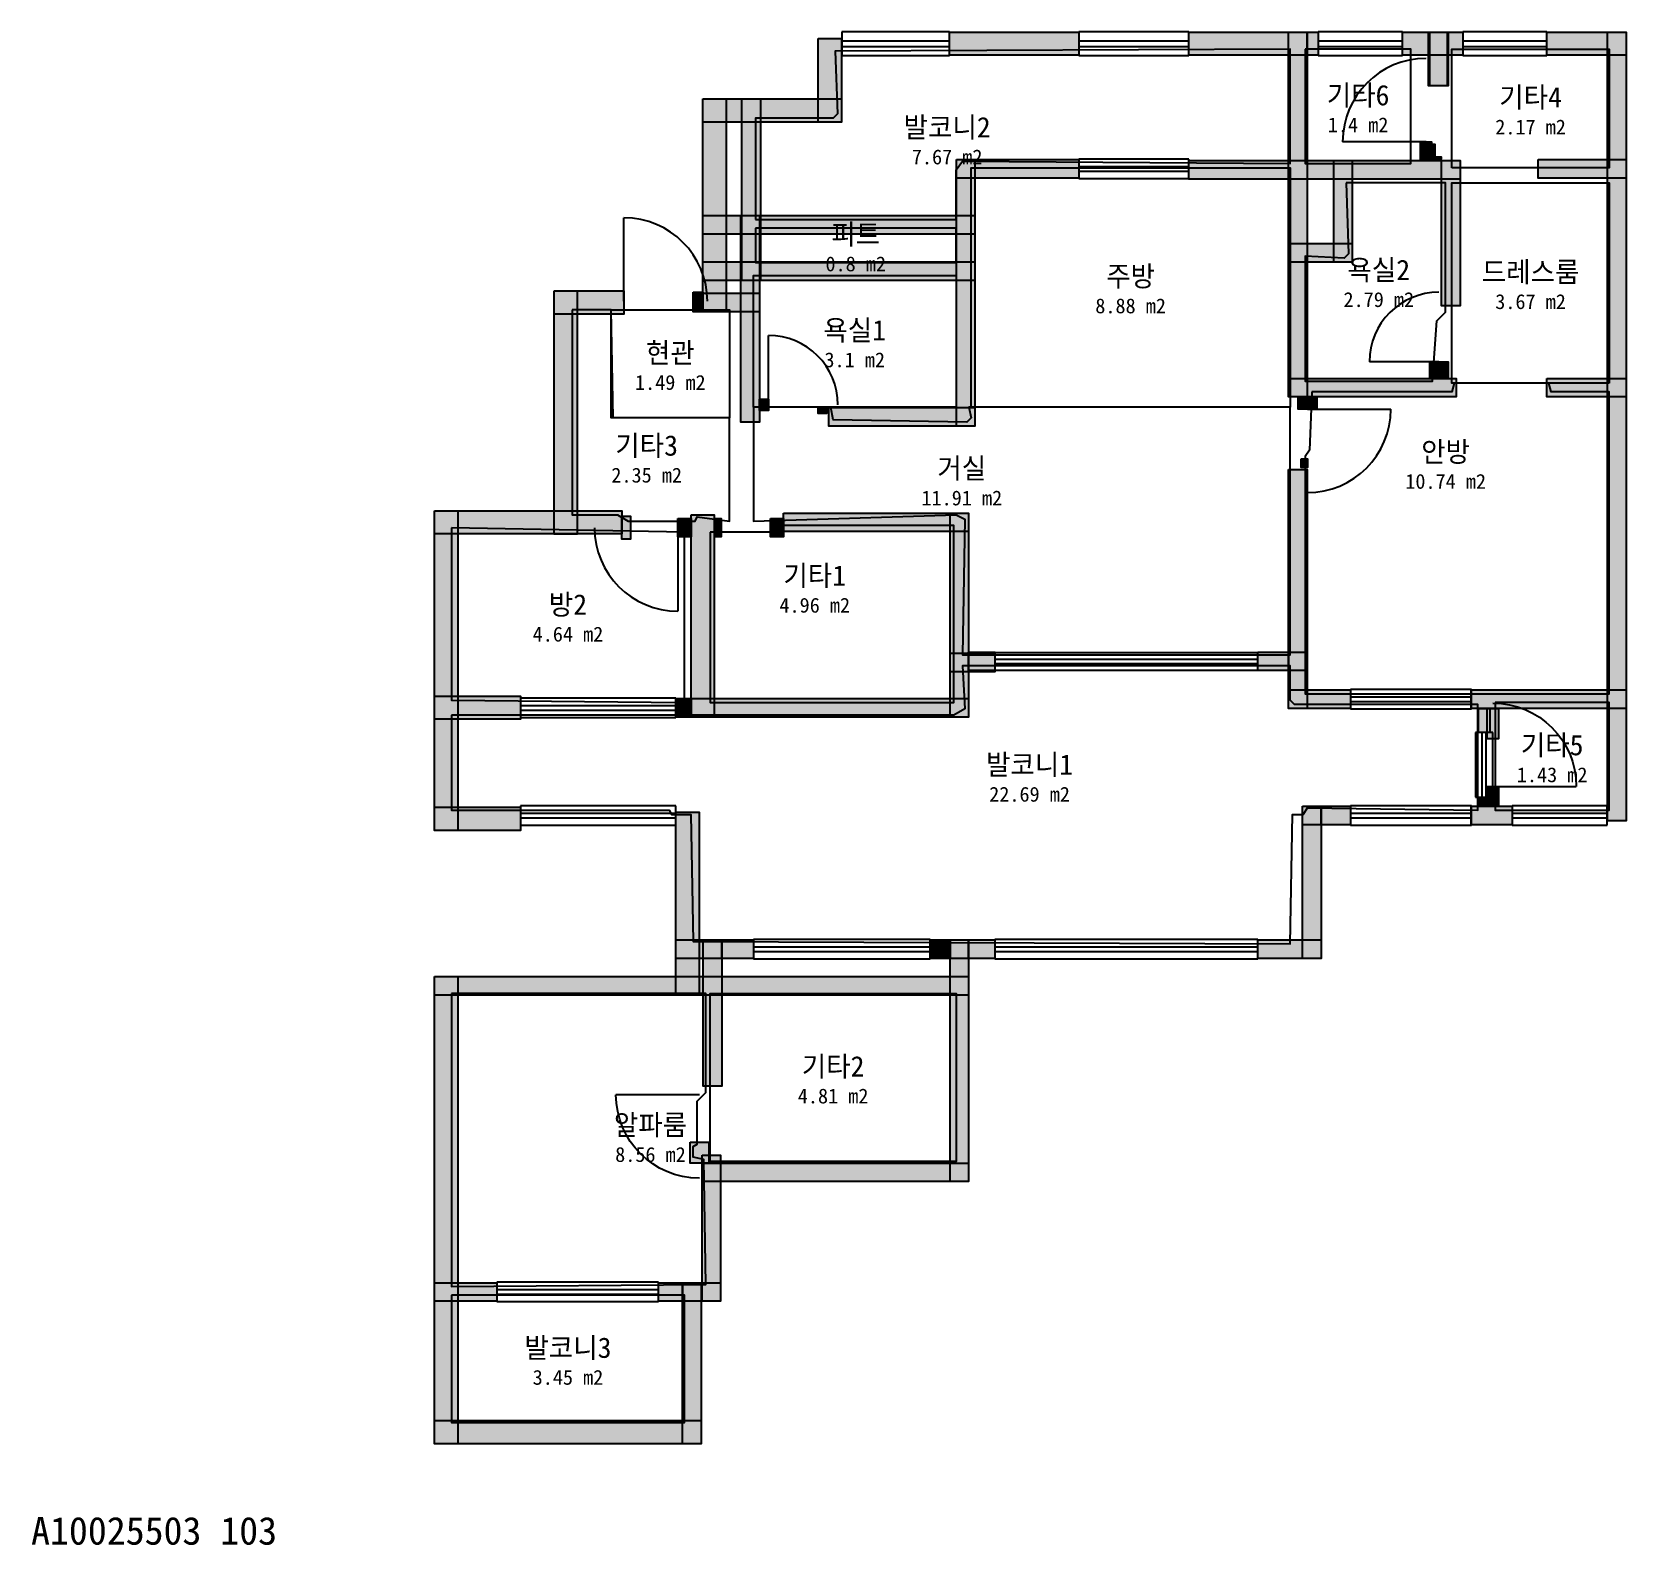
# Model space of a CAD drawing. Header units: millimetres. Extents: x 9 to 17205, y -905 to 15419.
import ezdxf
from ezdxf.enums import TextEntityAlignment as Align

# ---------------------------------------------------------------- set-up
doc = ezdxf.new("R2010")
doc.units = ezdxf.units.MM
for name, color, linetype in [('A-ANNO-TEXT', 7, 'Continuous'), ('A-AREA', 9, 'Continuous'), ('A-AREA-IDEN', 7, 'Continuous'), ('A-DOOR', 4, 'Continuous'), ('A-GLAZ', 5, 'Continuous'), ('A-WALL-EXTR', 7, 'Continuous'), ('A-WALL-PATT', 8, 'Continuous'), ('A-WALL-PRTN', 8, 'Continuous'), ('A-WALL-STRC', 7, 'Continuous')]:
    doc.layers.add(name, color=color, linetype=linetype)

# ---------------------------------------------------------------- blocks, each defined once
blk = doc.blocks.new('JJ-DOOR-SWING')
blk.add_line((0, 0), (0, 1000))
blk.add_arc((0, 0), 1000, 0, 90)
at = {"flags": 1}
for tag, p in [('WIDTH', (0, -150)), ('TYPE', (0, -250))]:
    blk.add_attdef(tag, p, '', height=80, dxfattribs=at)
blk = doc.blocks.new('JJ-WIN-DOUBLE')
for p, q in [((1000, 500), (0, 500)), ((0, 500), (0, -500)), ((1000, -500), (1000, 500)), ((0, 120), (1000, 120)), ((0, -120), (1000, -120)), ((0, -500), (1000, -500))]:
    blk.add_line(p, q)
at = {"flags": 1}
for tag, p in [('WIDTH', (0, -700)), ('TYPE', (0, -800))]:
    blk.add_attdef(tag, p, '', height=80, dxfattribs=at)

msp = doc.modelspace()

# ---------------------------------------------------------------- linework, layer by layer
at = {"layer": 'A-AREA'}
for points in [[(7814, 13395), (9977, 13395), (9977, 13930), (10047, 14023), (13581, 14000), (13581, 15233), (8674, 15209), (8698, 14535), (8651, 14488), (7814, 14488)], [(13744, 15233), (13744, 14000), (14884, 14000), (14884, 15233)], [(15326, 13953), (15326, 15233), (17023, 15233), (17023, 13953)], [(13581, 11372), (10140, 11372), (10140, 13953), (13581, 13953)], [(14186, 13791), (14209, 13023), (14163, 12977), (13744, 13000), (13744, 11651), (15116, 11651), (15163, 12302), (15256, 12395), (15256, 13791)], [(17023, 11628), (15326, 11628), (15326, 13791), (17023, 13791)], [(7814, 13302), (7814, 12930), (9977, 12930), (9977, 13302)], [(9977, 11372), (7791, 11372), (7791, 12791), (9977, 12791)], [(5837, 12419), (5837, 10209), (6326, 10209), (6442, 10140), (7163, 10140), (7186, 10186), (7535, 10140), (7535, 11256), (6279, 11256), (6256, 12419)], [(6256, 12419), (7535, 12419), (7535, 11256), (6256, 11256)], [(13814, 11535), (13791, 10907), (13744, 10837), (13744, 8279), (17023, 8279), (17023, 11535), (16395, 11535), (16372, 11628), (15349, 11628), (15326, 11535)], [(7791, 11372), (7791, 10140), (9977, 10209), (10070, 10163), (10047, 8698), (13581, 8698), (13581, 11372), (10116, 11372), (10140, 11256), (10093, 11209), (8651, 11233), (8628, 11372)], [(4535, 10070), (4535, 8209), (7047, 8186), (7047, 10023)], [(7326, 10023), (7326, 8186), (9953, 8186), (9953, 10093), (8093, 10093), (8070, 10023)], [(4535, 8047), (4535, 7023), (6884, 7023), (6907, 6977), (7116, 6977), (7140, 5605), (13581, 5581), (13605, 6977), (13721, 6977), (13767, 7047), (15605, 7023), (15605, 8163), (13628, 8163), (13581, 8209), (13581, 8581), (10047, 8581), (10070, 8116), (9953, 8047)], [(15791, 8186), (15791, 7023), (17023, 7023), (17023, 8186)], [(4535, 5047), (4535, 1884), (7279, 1907), (7256, 3256), (7140, 3279), (7140, 3395), (7186, 3419), (7186, 3884), (7279, 3977), (7279, 5047)], [(7326, 3233), (7326, 5047), (9977, 5047), (9977, 3233)], [(4535, 1791), (4535, 419), (7047, 419), (7047, 1791)]]:
    msp.add_lwpolyline(points, close=True, dxfattribs=at)
at = {"layer": 'A-WALL-EXTR'}
for points in [[(8491, 15349), (8741, 15349), (8741, 14444), (8491, 14444)], [(9907, 15416), (11302, 15416), (11302, 15166), (9907, 15166)], [(12488, 15416), (13884, 15416), (13884, 15166), (12488, 15166)], [(13763, 15416), (13884, 15416), (13884, 15166), (13763, 15166)], [(14791, 15416), (15442, 15416), (15442, 15166), (14791, 15166)], [(14791, 15416), (15442, 15416), (15442, 15166), (14791, 15166)], [(14791, 15416), (15074, 15416), (15074, 15166), (14791, 15166)], [(15286, 15416), (15442, 15416), (15442, 15166), (15286, 15166)], [(16349, 15416), (17205, 15416), (17205, 15166), (16349, 15166)], [(7247, 14695), (8742, 14695), (8742, 14445), (7247, 14445)], [(7247, 14695), (7497, 14695), (7497, 12400), (7247, 12400)], [(15116, 14209), (15140, 14209), (15140, 14047), (15116, 14047)], [(15116, 14070), (15209, 14070), (15209, 14047), (15116, 14047)], [(5642, 12626), (5892, 12626), (5892, 10002), (5642, 10002)], [(5642, 12625), (6395, 12625), (6395, 12375), (5642, 12375)], [(8488, 11372), (8581, 11372), (8581, 11302), (8488, 11302)], [(13698, 10814), (13767, 10814), (13767, 10721), (13698, 10721)], [(4351, 10253), (6372, 10253), (6372, 10003), (4351, 10003)], [(4352, 10253), (4602, 10253), (4602, 6805), (4352, 6805)], [(6372, 10195), (6465, 10195), (6465, 9945), (6372, 9945)], [(7119, 10209), (7369, 10209), (7369, 8028), (7119, 8028)], [(4351, 8253), (5279, 8253), (5279, 8003), (4351, 8003)], [(4351, 7055), (5279, 7055), (5279, 6805), (4351, 6805)], [(6956, 7000), (7206, 7000), (7206, 5028), (6956, 5028)], [(4352, 5228), (4602, 5228), (4602, 188), (4352, 188)], [(4351, 439), (7228, 439), (7228, 189), (4351, 189)]]:
    msp.add_lwpolyline(points, close=True, dxfattribs=at)
at = {"layer": 'A-WALL-PATT', "color": 8}
for points in [[(8491, 15349), (8741, 15349), (8491, 14444), (8741, 14444)], [(9907, 15416), (11302, 15416), (9907, 15166), (11302, 15166)], [(12488, 15416), (13884, 15416), (12488, 15166), (13884, 15166)], [(13563, 15416), (13763, 15416), (13563, 11481), (13763, 11481)], [(13763, 15416), (13884, 15416), (13763, 15166), (13884, 15166)], [(14791, 15416), (15442, 15416), (14791, 15166), (15442, 15166)], [(14791, 15416), (15442, 15416), (14791, 15166), (15442, 15166)], [(14791, 15416), (15074, 15416), (14791, 15166), (15074, 15166)], [(15074, 15416), (15274, 15416), (15074, 14837), (15274, 14837)], [(15086, 15416), (15286, 15416), (15086, 14837), (15286, 14837)], [(15286, 15416), (15442, 15416), (15286, 15166), (15442, 15166)], [(16349, 15416), (17205, 15416), (16349, 15166), (17205, 15166)], [(17005, 15416), (17205, 15416), (17005, 6907), (17205, 6907)], [(7247, 14695), (8742, 14695), (7247, 14445), (8742, 14445)], [(7247, 14695), (7497, 14695), (7247, 12400), (7497, 12400)], [(7667, 14695), (7867, 14695), (7667, 12737), (7867, 12737)], [(14987, 14233), (15107, 14233), (14987, 14030), (15107, 14030)], [(15116, 14209), (15116, 14047), (15140, 14047)], [(15140, 14047), (15140, 14209), (15116, 14209)], [(9981, 14042), (11302, 14042), (9981, 13842), (11302, 13842)], [(9981, 14042), (10181, 14042), (9981, 11167), (10181, 11167)], [(12488, 14030), (15414, 14030), (12488, 13830), (15414, 13830)], [(14051, 14030), (14251, 14030), (14051, 12935), (14251, 12935)], [(15116, 14070), (15116, 14047), (15209, 14047)], [(15209, 14047), (15209, 14070), (15116, 14070)], [(15214, 14030), (15414, 14030), (15214, 12465), (15414, 12465)], [(16256, 14042), (17205, 14042), (16256, 13842), (17205, 13842)], [(7247, 13437), (10181, 13437), (7247, 13237), (10181, 13237)], [(7656, 13437), (7856, 13437), (7656, 11209), (7856, 11209)], [(13563, 13135), (14251, 13135), (13563, 12935), (14251, 12935)], [(7247, 12937), (10181, 12937), (7247, 12737), (10181, 12737)], [(5642, 12626), (5892, 12626), (5642, 10002), (5892, 10002)], [(5642, 12625), (6395, 12625), (5642, 12375), (6395, 12375)], [(7140, 12612), (7247, 12612), (7140, 12412), (7247, 12412)], [(7140, 12600), (7856, 12600), (7140, 12400), (7856, 12400)], [(15086, 11860), (15286, 11860), (15086, 11681), (15286, 11681)], [(13563, 11681), (15372, 11681), (13563, 11481), (15372, 11481)], [(16349, 11681), (17205, 11681), (16349, 11481), (17205, 11481)], [(7856, 11455), (7953, 11455), (7856, 11335), (7953, 11335)], [(8488, 11372), (8488, 11302), (8581, 11302)], [(8581, 11302), (8581, 11372), (8488, 11372)], [(8605, 11367), (10181, 11367), (8605, 11167), (10181, 11167)], [(13667, 11481), (13867, 11481), (13667, 11349), (13867, 11349)], [(13563, 10698), (13763, 10698), (13563, 8121), (13763, 8121)], [(13698, 10814), (13698, 10721), (13767, 10721)], [(13767, 10721), (13767, 10814), (13698, 10814)], [(4351, 10253), (6372, 10253), (4351, 10003), (6372, 10003)], [(4352, 10253), (4602, 10253), (4352, 6805), (4602, 6805)], [(6372, 10195), (6465, 10195), (6372, 9945), (6465, 9945)], [(6977, 10170), (7119, 10170), (6977, 9970), (7119, 9970)], [(7119, 10209), (7369, 10209), (7119, 8028), (7369, 8028)], [(7370, 10170), (7442, 10170), (7370, 9970), (7442, 9970)], [(7977, 10170), (8116, 10170), (7977, 9970), (8116, 9970)], [(8116, 10228), (10112, 10228), (8116, 10028), (10112, 10028)], [(9912, 10228), (10112, 10228), (9912, 8028), (10112, 8028)], [(9912, 8716), (10395, 8716), (9912, 8516), (10395, 8516)], [(10112, 8728), (10395, 8728), (10112, 8528), (10395, 8528)], [(13233, 8728), (13763, 8728), (13233, 8528), (13763, 8528)], [(13233, 8728), (13563, 8728), (13233, 8528), (13563, 8528)], [(13563, 8321), (14233, 8321), (13563, 8121), (14233, 8121)], [(15535, 8321), (17205, 8321), (15535, 8121), (17205, 8121)], [(4351, 8253), (5279, 8253), (4351, 8003), (5279, 8003)], [(6953, 8228), (10112, 8228), (6953, 8028), (10112, 8028)], [(6953, 8228), (7119, 8228), (6953, 8028), (7119, 8028)], [(15614, 8121), (15734, 8121), (15614, 7860), (15734, 7860)], [(15707, 8121), (15827, 8121), (15707, 7791), (15827, 7791)], [(15707, 7279), (15827, 7279), (15707, 7065), (15827, 7065)], [(4351, 7055), (5279, 7055), (4351, 6805), (5279, 6805)], [(13714, 7065), (14233, 7065), (13714, 6865), (14233, 6865)], [(13714, 7065), (13914, 7065), (13714, 5423), (13914, 5423)], [(13914, 7065), (14233, 7065), (13914, 6865), (14233, 6865)], [(15535, 7065), (15977, 7065), (15535, 6865), (15977, 6865)], [(15535, 7065), (15977, 7065), (15535, 6865), (15977, 6865)], [(15614, 7163), (15734, 7163), (15614, 7065), (15734, 7065)], [(6956, 7000), (7206, 7000), (6956, 5028), (7206, 5028)], [(6956, 5623), (7791, 5623), (6956, 5423), (7791, 5423)], [(7249, 5623), (7449, 5623), (7249, 4047), (7449, 4047)], [(7449, 5623), (7791, 5623), (7449, 5423), (7791, 5423)], [(9698, 5623), (10395, 5623), (9698, 5423), (10395, 5423)], [(9698, 5623), (9912, 5623), (9698, 5423), (9912, 5423)], [(9912, 5623), (10112, 5623), (9912, 3016), (10112, 3016)], [(10112, 5623), (10395, 5623), (10112, 5423), (10395, 5423)], [(13233, 5623), (13914, 5623), (13233, 5423), (13914, 5423)], [(4351, 5228), (10112, 5228), (4351, 5028), (10112, 5028)], [(4352, 5228), (4602, 5228), (4352, 188), (4602, 188)], [(7109, 3442), (7309, 3442), (7109, 3216), (7309, 3216)], [(7237, 3302), (7437, 3302), (7237, 1726), (7437, 1726)], [(7237, 3216), (10112, 3216), (7237, 3016), (10112, 3016)], [(4351, 1926), (5023, 1926), (4351, 1726), (5023, 1726)], [(6767, 1926), (7437, 1926), (6767, 1726), (7437, 1726)], [(6767, 1926), (7028, 1926), (6767, 1726), (7028, 1726)], [(7028, 1926), (7228, 1926), (7028, 188), (7228, 188)], [(4351, 439), (7228, 439), (4351, 189), (7228, 189)]]:
    msp.add_solid(points, dxfattribs=at)
at = {"layer": 'A-WALL-PRTN'}
for points in [[(14987, 14233), (15107, 14233), (15107, 14030), (14987, 14030)], [(7856, 11455), (7953, 11455), (7953, 11335), (7856, 11335)], [(15614, 8121), (15734, 8121), (15734, 7860), (15614, 7860)], [(15707, 8121), (15827, 8121), (15827, 7791), (15707, 7791)], [(15707, 7279), (15827, 7279), (15827, 7065), (15707, 7065)], [(15614, 7163), (15734, 7163), (15734, 7065), (15614, 7065)]]:
    msp.add_lwpolyline(points, close=True, dxfattribs=at)
at = {"layer": 'A-WALL-STRC'}
for points in [[(13563, 15416), (13763, 15416), (13763, 11481), (13563, 11481)], [(15074, 15416), (15274, 15416), (15274, 14837), (15074, 14837)], [(15086, 15416), (15286, 15416), (15286, 14837), (15086, 14837)], [(17005, 15416), (17205, 15416), (17205, 6907), (17005, 6907)], [(7667, 14695), (7867, 14695), (7867, 12737), (7667, 12737)], [(9981, 14042), (11302, 14042), (11302, 13842), (9981, 13842)], [(9981, 14042), (10181, 14042), (10181, 11167), (9981, 11167)], [(12488, 14030), (15414, 14030), (15414, 13830), (12488, 13830)], [(14051, 14030), (14251, 14030), (14251, 12935), (14051, 12935)], [(15214, 14030), (15414, 14030), (15414, 12465), (15214, 12465)], [(16256, 14042), (17205, 14042), (17205, 13842), (16256, 13842)], [(7247, 13437), (10181, 13437), (10181, 13237), (7247, 13237)], [(7656, 13437), (7856, 13437), (7856, 11209), (7656, 11209)], [(13563, 13135), (14251, 13135), (14251, 12935), (13563, 12935)], [(7247, 12937), (10181, 12937), (10181, 12737), (7247, 12737)], [(7140, 12612), (7247, 12612), (7247, 12412), (7140, 12412)], [(7140, 12600), (7856, 12600), (7856, 12400), (7140, 12400)], [(15086, 11860), (15286, 11860), (15286, 11681), (15086, 11681)], [(13563, 11681), (15372, 11681), (15372, 11481), (13563, 11481)], [(16349, 11681), (17205, 11681), (17205, 11481), (16349, 11481)], [(8605, 11367), (10181, 11367), (10181, 11167), (8605, 11167)], [(13667, 11481), (13867, 11481), (13867, 11349), (13667, 11349)], [(13563, 10698), (13763, 10698), (13763, 8121), (13563, 8121)], [(6977, 10170), (7119, 10170), (7119, 9970), (6977, 9970)], [(7370, 10170), (7442, 10170), (7442, 9970), (7370, 9970)], [(7977, 10170), (8116, 10170), (8116, 9970), (7977, 9970)], [(8116, 10228), (10112, 10228), (10112, 10028), (8116, 10028)], [(9912, 10228), (10112, 10228), (10112, 8028), (9912, 8028)], [(9912, 8716), (10395, 8716), (10395, 8516), (9912, 8516)], [(10112, 8728), (10395, 8728), (10395, 8528), (10112, 8528)], [(13233, 8728), (13763, 8728), (13763, 8528), (13233, 8528)], [(13233, 8728), (13563, 8728), (13563, 8528), (13233, 8528)], [(13563, 8321), (14233, 8321), (14233, 8121), (13563, 8121)], [(15535, 8321), (17205, 8321), (17205, 8121), (15535, 8121)], [(6953, 8228), (10112, 8228), (10112, 8028), (6953, 8028)], [(6953, 8228), (7119, 8228), (7119, 8028), (6953, 8028)], [(13714, 7065), (14233, 7065), (14233, 6865), (13714, 6865)], [(13714, 7065), (13914, 7065), (13914, 5423), (13714, 5423)], [(13914, 7065), (14233, 7065), (14233, 6865), (13914, 6865)], [(15535, 7065), (15977, 7065), (15977, 6865), (15535, 6865)], [(15535, 7065), (15977, 7065), (15977, 6865), (15535, 6865)], [(6956, 5623), (7791, 5623), (7791, 5423), (6956, 5423)], [(7249, 5623), (7449, 5623), (7449, 4047), (7249, 4047)], [(7449, 5623), (7791, 5623), (7791, 5423), (7449, 5423)], [(9698, 5623), (10395, 5623), (10395, 5423), (9698, 5423)], [(9698, 5623), (9912, 5623), (9912, 5423), (9698, 5423)], [(9912, 5623), (10112, 5623), (10112, 3016), (9912, 3016)], [(10112, 5623), (10395, 5623), (10395, 5423), (10112, 5423)], [(13233, 5623), (13914, 5623), (13914, 5423), (13233, 5423)], [(4351, 5228), (10112, 5228), (10112, 5028), (4351, 5028)], [(7109, 3442), (7309, 3442), (7309, 3216), (7109, 3216)], [(7237, 3302), (7437, 3302), (7437, 1726), (7237, 1726)], [(7237, 3216), (10112, 3216), (10112, 3016), (7237, 3016)], [(4351, 1926), (5023, 1926), (5023, 1726), (4351, 1726)], [(6767, 1926), (7437, 1926), (7437, 1726), (6767, 1726)], [(6767, 1926), (7028, 1926), (7028, 1726), (6767, 1726)], [(7028, 1926), (7228, 1926), (7228, 188), (7028, 188)]]:
    msp.add_lwpolyline(points, close=True, dxfattribs=at)

# ---------------------------------------------------------------- block references
at = {"layer": 'A-DOOR'}
for p, xscale, yscale, rotation in [((15047, 14233), 0.9, 0.9, 90), ((15186, 11860), 0.75, 0.75, 90), ((13767, 11349), 0.9, 0.9, -90), ((6977, 10070), 0.9, 0.9, 180), ((15767, 7279), 0.9, -0.9, 90), ((7209, 3953), 0.9, -0.9, -90)]:
    msp.add_blockref('JJ-DOOR-SWING', p, dxfattribs=dict(at, xscale=xscale, yscale=yscale, rotation=rotation))
for p, xscale, yscale in [((6395, 12512), 0.9, 0.9), ((7953, 11395), 0.75, 0.75)]:
    msp.add_blockref('JJ-DOOR-SWING', p, dxfattribs=dict(at, xscale=xscale, yscale=yscale))
at = {"layer": 'A-GLAZ'}
for p, xscale, yscale in [((8744, 15291), 1.162790697674418, 0.2558139534883721), ((11302, 15291), 1.186046511627908, 0.2558139534883721), ((13884, 15291), 0.9069767441860458, 0.2558139534883721), ((15442, 15291), 0.9069767441860458, 0.2558139534883721), ((11302, 13942), 1.186046511627908, 0.2093023255813953), ((10395, 8628), 2.837209302325582, 0.186046511627907), ((14233, 8221), 1.302325581395347, 0.2093023255813953), ((5279, 8128), 1.674418604651163, 0.2093023255813953), ((5279, 6965), 1.674418604651163, 0.2093023255813953), ((14233, 6965), 1.302325581395347, 0.2093023255813953), ((15977, 6965), 1.023255813953489, 0.2093023255813953), ((7791, 5523), 1.906976744186047, 0.2093023255813953), ((10395, 5523), 2.837209302325582, 0.2093023255813953), ((5023, 1826), 1.744186046511627, 0.2093023255813953)]:
    msp.add_blockref('JJ-WIN-DOUBLE', p, dxfattribs=dict(at, xscale=xscale, yscale=yscale))
at = {"layer": 'A-GLAZ', "xscale": 0.6976744186046517, "yscale": 0.186046511627907, "rotation": 90}
msp.add_blockref('JJ-WIN-DOUBLE', (15674, 7163), dxfattribs=at)

# ---------------------------------------------------------------- texts
at = {"layer": 'A-ANNO-TEXT'}
msp.add_text('A10025503 103', height=300, dxfattribs=at).set_placement((0, -900))
at = {"layer": 'A-AREA-IDEN'}
for s, height, p in [('기타6', 220, (14314, 14736)), ('기타4', 220, (16174, 14713)), ('발코니2', 220, (9881, 14390)), ('1.4 m2', 160, (14314, 14416)), ('2.17 m2', 160, (16174, 14393)), ('7.67 m2', 160, (9881, 14070)), ('피트', 220, (8895, 13236)), ('0.8 m2', 160, (8895, 12916)), ('주방', 220, (11860, 12783)), ('욕실2', 220, (14537, 12851)), ('드레스룸', 220, (16174, 12829)), ('2.79 m2', 160, (14537, 12531)), ('3.67 m2', 160, (16174, 12509)), ('8.88 m2', 160, (11860, 12463)), ('욕실1', 220, (8884, 12201)), ('현관', 220, (6895, 11957)), ('3.1 m2', 160, (8884, 11881)), ('1.49 m2', 160, (6895, 11637)), ('기타3', 220, (6640, 10957)), ('안방', 220, (15258, 10890)), ('거실', 220, (10039, 10711)), ('2.35 m2', 160, (6640, 10637)), ('10.74 m2', 160, (15258, 10570)), ('11.91 m2', 160, (10039, 10391)), ('기타1', 220, (8453, 9554)), ('방2', 220, (5791, 9242)), ('4.96 m2', 160, (8453, 9234)), ('4.64 m2', 160, (5791, 8922)), ('기타5', 220, (16407, 7725)), ('발코니1', 220, (10770, 7515)), ('1.43 m2', 160, (16407, 7405)), ('22.69 m2', 160, (10770, 7195)), ('기타2', 220, (8651, 4260)), ('4.81 m2', 160, (8651, 3940)), ('알파룸', 220, (6681, 3629)), ('8.56 m2', 160, (6681, 3309)), ('발코니3', 220, (5791, 1225)), ('3.45 m2', 160, (5791, 905))]:
    msp.add_text(s, height=height, dxfattribs=at).set_placement(p, align=Align.MIDDLE_CENTER)

doc.saveas('drawing.dxf')
